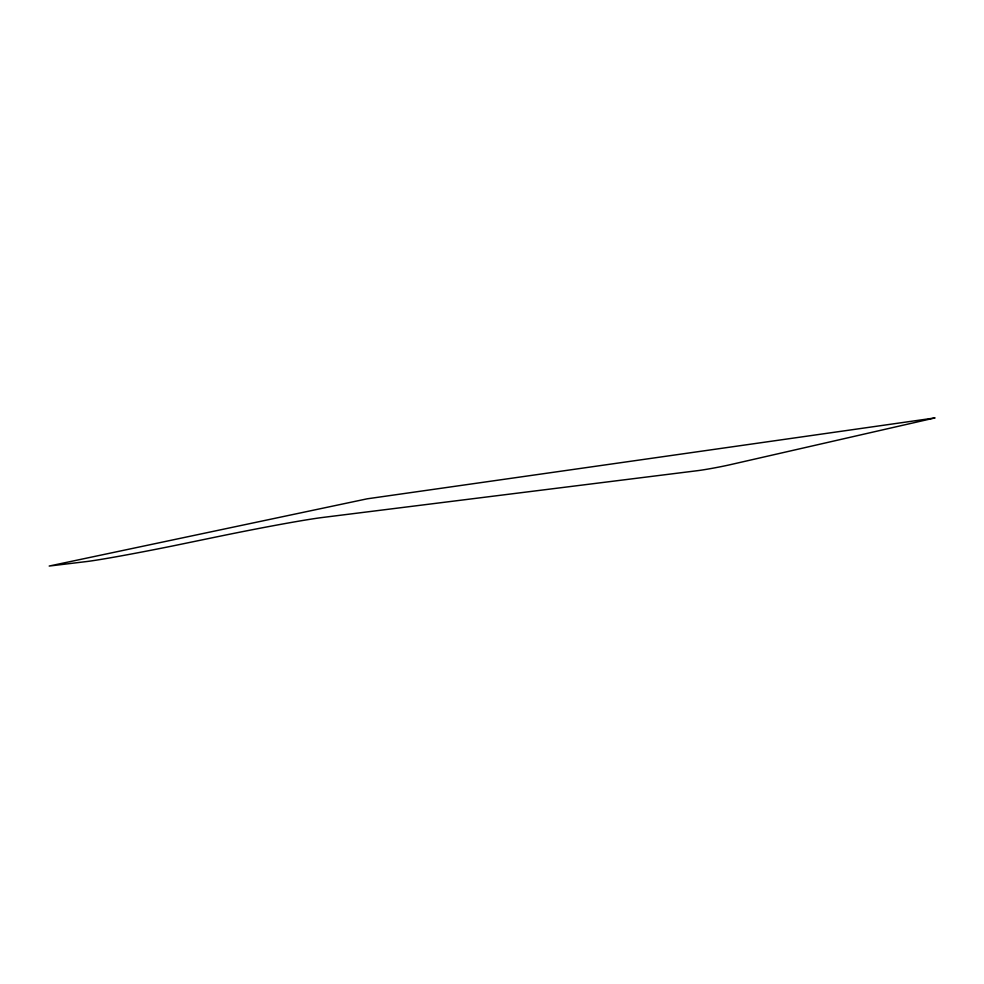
<?xml version="1.0" encoding="UTF-8"?>
<svg xmlns="http://www.w3.org/2000/svg" width="984" height="984" viewBox="0 0 984 984"><rect width="100%" height="100%" fill="white"/><g stroke="black" fill="none" stroke-linecap="round" stroke-linejoin="round"><path stroke-width="1.48" d="M934.8 417.954L730.497 464.632A22.952 1.021 -10.7 0 1 697.361 470.696L322.186 517.523A93.972 2.915 -11.3 0 0 217.12 536.784L173.565 545.776A86.248 2.411 -11.3 0 1 87.269 561.47L49.2 566.046L367.192 498.814L934.8 417.954"/></g></svg>
